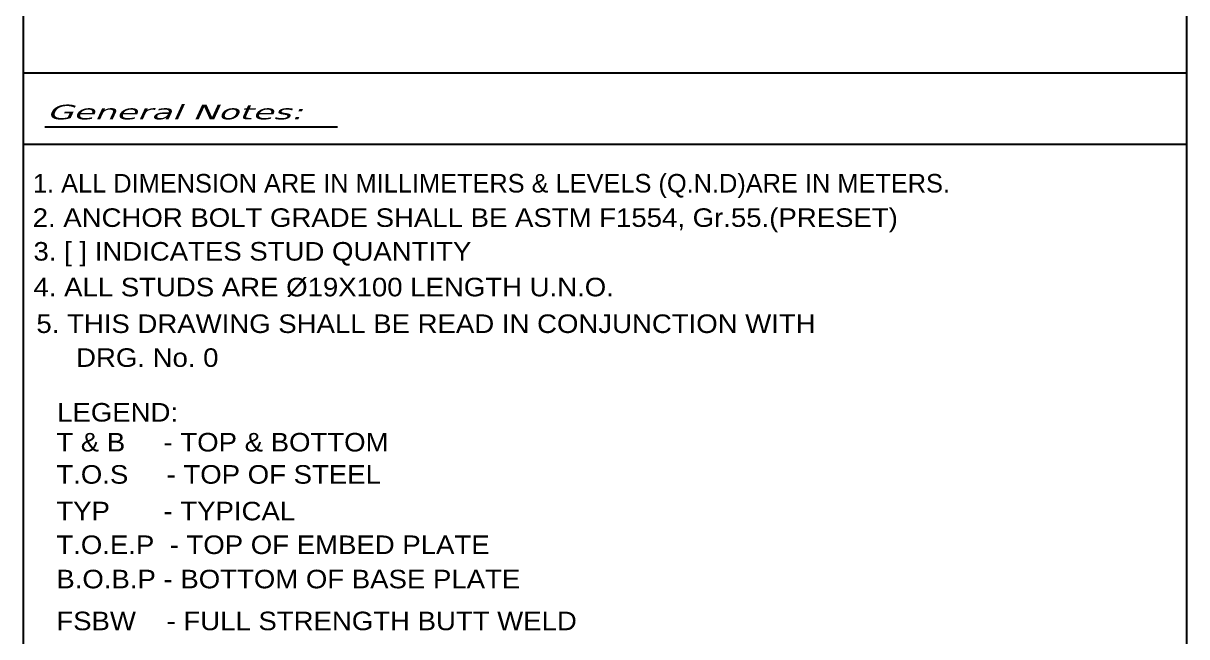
# Model space of a CAD drawing. Header units: millimetres. Extents: x 150000 to 150841, y 150000 to 150594.
# Drawn here: x 150703.9 to 150823, y 150433 to 150495.8 of the extents above; entities that cross this region are included whole.
import ezdxf

# ---------------------------------------------------------------- set-up
doc = ezdxf.new("R2010")
doc.units = ezdxf.units.MM
doc.linetypes.add('XKITLINE00', pattern=[0])
doc.styles.add('@ARIAL_UNICODE_MS', font='arial.ttf')
doc.styles.add('VERDANA_ITALIC', font='verdanai.ttf')

msp = doc.modelspace()

# ---------------------------------------------------------------- linework, layer by layer
at = {"color": 7, "linetype": 'XKITLINE00'}
for p, q in [((150703.9, 150574.61), (150703.9, 150019.67)), ((150703.91, 150019.64), (150703.91, 150574.58)), ((150822.94, 150574.61), (150822.94, 150019.67)), ((150822.96, 150019.64), (150822.96, 150574.58)), ((150703.91, 150490.75), (150822.96, 150490.75)), ((150706.09, 150485.21), (150736.04, 150485.21)), ((150703.91, 150483.45), (150822.96, 150483.45))]:
    msp.add_line(p, q, dxfattribs=at)

# ---------------------------------------------------------------- texts
at = {"color": 7}
for s, height, style, width, p in [('General Notes:', 1.5, 'VERDANA_ITALIC', 1.7, (150706.27, 150485.98)), ('1. ALL DIMENSION ARE IN MILLIMETERS & LEVELS (Q.N.D)ARE IN METERS.', 1.9, '@ARIAL_UNICODE_MS', 0.9775, (150704.89, 150478.49)), ('2. ANCHOR BOLT GRADE SHALL BE ASTM F1554, Gr.55.(PRESET)', 1.9, '@ARIAL_UNICODE_MS', 1.0625, (150704.86, 150474.97)), ('3. [ ] INDICATES STUD QUANTITY', 1.9, '@ARIAL_UNICODE_MS', 1.0625, (150704.94, 150471.52)), ('4. ALL STUDS ARE Ø19X100 LENGTH U.N.O.', 1.9, '@ARIAL_UNICODE_MS', 1.0625, (150704.94, 150467.86)), ('5. THIS DRAWING SHALL BE READ IN CONJUNCTION WITH ', 1.9, '@ARIAL_UNICODE_MS', 1.0625, (150705.24, 150464.11)), ('DRG. No. 0', 1.9, '@ARIAL_UNICODE_MS', 1.0625, (150709.3, 150460.64)), ('LEGEND:', 1.9, '@ARIAL_UNICODE_MS', 1.0625, (150707.36, 150455.04)), ('T & B     - TOP & BOTTOM', 1.9, '@ARIAL_UNICODE_MS', 1.0625, (150707.28, 150451.98)), ('T.O.S     - TOP OF STEEL', 1.9, '@ARIAL_UNICODE_MS', 1.0625, (150707.28, 150448.68)), ('TYP       - TYPICAL', 1.9, '@ARIAL_UNICODE_MS', 1.0625, (150707.28, 150444.93)), ('T.O.E.P  - TOP OF EMBED PLATE', 1.9, '@ARIAL_UNICODE_MS', 1.0625, (150707.28, 150441.48)), ('B.O.B.P - BOTTOM OF BASE PLATE', 1.9, '@ARIAL_UNICODE_MS', 1.0625, (150707.28, 150437.97)), ('FSBW    - FULL STRENGTH BUTT WELD', 1.9, '@ARIAL_UNICODE_MS', 1.0625, (150707.28, 150433.68))]:
    msp.add_text(s, height=height, dxfattribs=dict(at, style=style, width=width)).set_placement(p)

doc.saveas('drawing.dxf')
